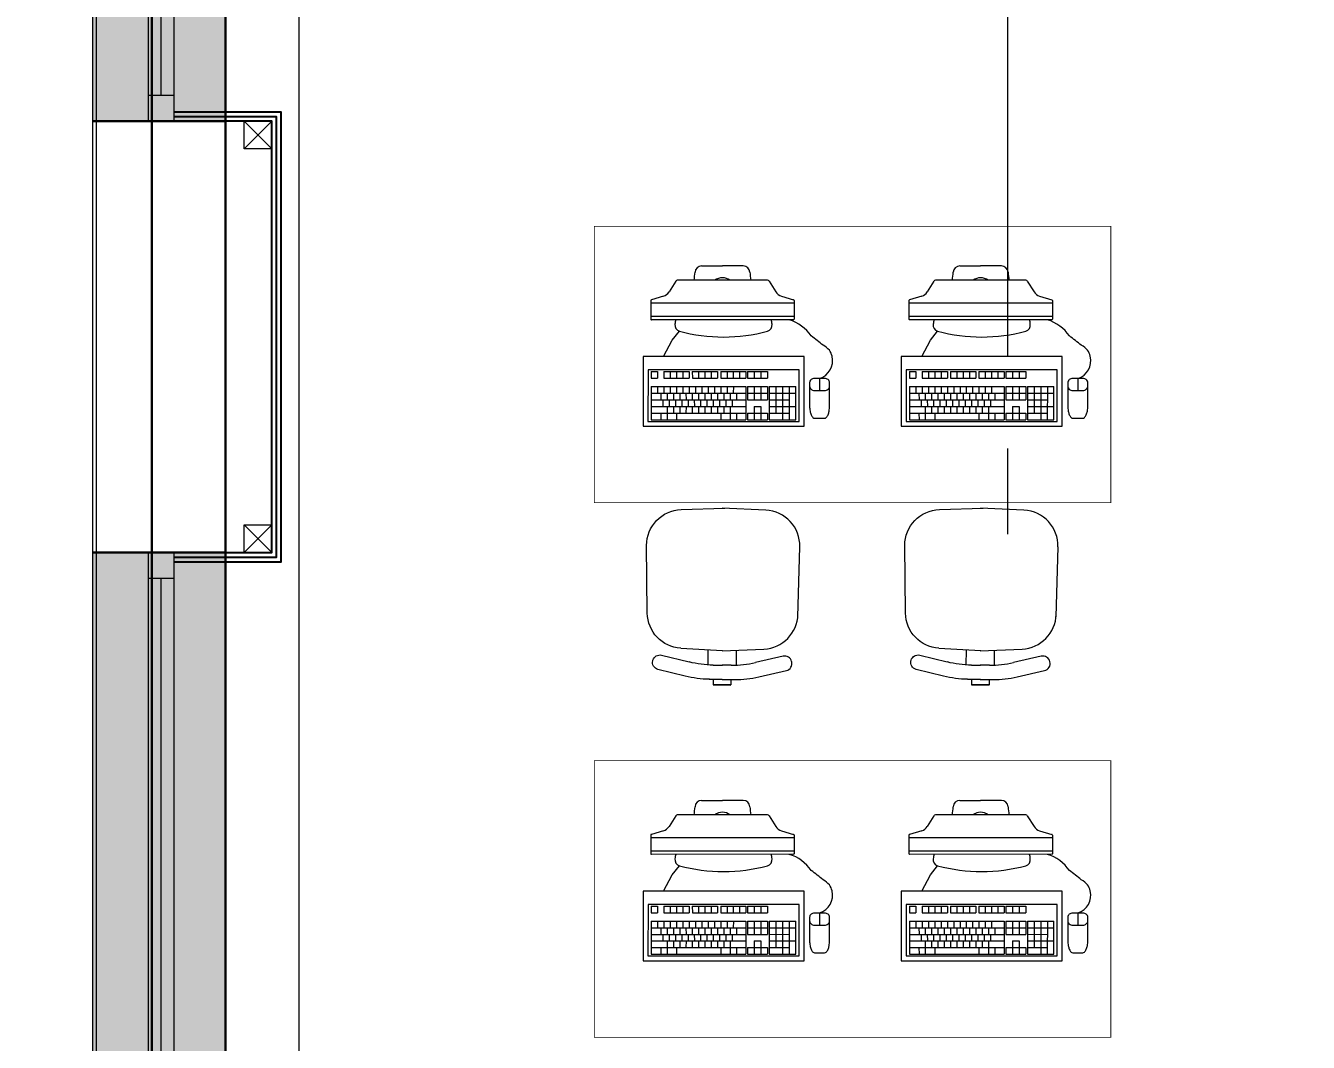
# Model space of a CAD drawing. Header units: millimetres. Extents: x -13407 to 8937287, y -2611 to 109271.
# Drawn here: x 5908 to 9385, y 22047 to 24804 of the extents above; entities that cross this region are included whole.
import ezdxf
from ezdxf import colors
from ezdxf.entities.mleader import LeaderData, LeaderLine
from ezdxf.math import Vec2, Vec3

# ---------------------------------------------------------------- set-up
doc = ezdxf.new("R2010")
doc.units = ezdxf.units.MM
doc.linetypes.add('CENTER', pattern=[2, 1.25, -0.25, 0.25, -0.25])
for name, color, linetype, lineweight in [('_0', 250, 'Continuous', 9), ('_ТХ_мебель передв', 250, 'Continuous', 13), ('_ТХ_обор_комп принт', 30, 'Continuous', 13), ('АР_Навесной фасад', 5, 'Continuous', 5), ('АР_Окна БЛОК', 250, 'Continuous', 13), ('АР_Оси', 193, 'Continuous', 9), ('АР_Отметки', 250, 'Continuous', 15), ('АР_Подоконники', 163, 'Continuous', 9), ('АР_Сущ Несущая стена', 202, 'Continuous', 30)]:
    doc.layers.add(name, color=color, linetype=linetype, lineweight=lineweight)
doc.styles.add('ISOCPEUR', font='isocpeur.ttf', dxfattribs={"width": 0.7})

# ---------------------------------------------------------------- blocks, each defined once
blk = doc.blocks.new('*U62')
at = {"true_color": 0xffffff}
h = blk.add_hatch(color=7, dxfattribs=at)
h.dxf.hatch_style = 1
h.paths.add_polyline_path([(-1600, 140), (0, 140), (0, -220), (-1600, -220)])
at = {"lineweight": 30}
for p, q in [((-1600, 140), (-1600, -220)), ((0, 140), (0, -220))]:
    blk.add_line(p, q, dxfattribs=at)
for p, q in [((-1600, 140), (0, 140)), ((-1600, 140), (-1600, 140)), ((-1600, 140), (-1600, 140)), ((0, 140), (0, 140)), ((0, 140), (0, 140)), ((-1600, 0), (0, 0)), ((-1530, 0), (-1530, -70)), ((-70, 0), (-70, -70)), ((-1530, -35), (-70, -35)), ((-1600, -70), (0, -70)), ((0, -220), (-1600, -220))]:
    blk.add_line(p, q)
blk = doc.blocks.new('_DotSmall')
at = {"color": 0, "linetype": 'ByBlock', "const_width": 0.5}
blk.add_lwpolyline([(-0.0625, 0, 1), (0.0625, 0, 1)], format="xyb", close=True, dxfattribs=at)
blk = doc.blocks.new('A$Ce02d65bd')
at = {"ltscale": 100}
for points in [[(0, 0), (0, 75), (75, 75), (75, 0), (0, 0)], [(0, 0), (75, 75)], [(0, 75), (75, 0)]]:
    blk.add_lwpolyline(points, dxfattribs=at)
blk = doc.blocks.new('стуо без подлокот')
at = {"extrusion": (-5.44802e-05, 0.000471638, 1)}
for p, q in [((-8602.9, 20770, -0.1), (-8601.7, 20769.7, -0.1)), ((-8473.8, 20784.8, -0.1), (-8288.3, 20786.7, -0.1)), ((-8645, 20681.8, -0.1), (-8626.7, 20755.9, -0.1)), ((-8587.9, 20746.3, -0.1), (-8606.4, 20671.5, 0)), ((-8576.6, 20580.7, 0), (-8569.4, 20694.1, -0.1)), ((-8192.9, 20692.7, 0), (-8189.5, 20574.6, 0)), ((-8614.4, 20620.1, 0), (-8574.1, 20619.4, 0)), ((-8668.2, 20606.4, 0), (-8668.9, 20558, 0)), ((-8668.6, 20558, 0), (-8668.5, 20606.4, 0)), ((-8653.6, 20606.2, 0), (-8668.2, 20606.4, 0)), ((-8654, 20582, 0), (-8653.5, 20616.7, 0)), ((-8654, 20582, 0), (-8653.6, 20606.2, 0)), ((-8614.9, 20606.4, 0), (-8615.3, 20581.4, 0)), ((-8654, 20558, 0), (-8668.6, 20558, 0)), ((-8654, 20582.2, 0), (-8654.1, 20547.5, 0)), ((-8654, 20582.2, 0), (-8654, 20558, 0)), ((-8615.3, 20557.2, 0), (-8615.3, 20582.2, 0)), ((-8576.6, 20582.1), (-8571.3, 20468.7, 0.1)), ((-8194.8, 20463.8, 0.1), (-8189.4, 20581.9, 0)), ((-8615, 20543.4, 0), (-8574.8, 20543.4, 0)), ((-8646.7, 20482.2, 0), (-8629.5, 20407.8, 0.1)), ((-8590.7, 20416.8, 0.1), (-8607.9, 20491.9, 0)), ((-8606, 20393.3, 0.1), (-8604.8, 20393.6, 0.1)), ((-8483.6, 20376.8, 0.1), (-8294.1, 20371.3, 0.1))]:
    blk.add_line(p, q, dxfattribs=at)
at = {"extrusion": (5.44802e-05, -0.000471638, -1)}
for centre, major_axis, start_param, end_param in [((-8607.9, 20751.3, -0.1), (12.7, 14.6, 0), 4.240369, 5.829345), ((-8606.7, 20751, -0.1), (12.7, 14.6, 0), -0.45384, 1.098777), ((-8472.8, 20688, 0), (63.4, 73.1, 0), 4.061153, 5.558057), ((-8289.7, 20689.9, 0), (63.4, 73.1, 0), -0.725128, 0.826554), ((-8363.1, 20612, 0), (-219.3, 190.3, -0.1), 5.584367, 5.811166), ((-8324.6, 20601.7, 0), (190.3, 219.3, -0.1), 4.01357, 4.240369)]:
    blk.add_ellipse(centre, major_axis=major_axis, ratio=1, start_param=start_param, end_param=end_param, dxfattribs=at)
at = {"extrusion": (-5.44802e-05, 0.000471638, 1)}
for centre, major_axis, start_param, end_param in [((-8324.9, 20557, 0), (186.7, -222.5, 0.1), 4.01357, 4.240369), ((-8363.7, 20547.3, 0), (-222.5, -186.7, 0.1), 5.584367, 5.811166), ((-8474.6, 20473.2, 0.1), (62.2, -74.2, 0), 4.061153, 5.558057), ((-8291.5, 20468.3, 0.1), (62.2, -74.2, 0), -0.725128, 0.826554), ((-8609.5, 20412.4, 0.1), (12.4, -14.8, 0), -0.45384, 1.098777), ((-8610.7, 20412.1, 0.1), (12.4, -14.8, 0), 4.240369, 5.829345)]:
    blk.add_ellipse(centre, major_axis=major_axis, ratio=1, start_param=start_param, end_param=end_param, dxfattribs=at)
blk = doc.blocks.new('ПК-2')
at = {"extrusion": (6.19742e-05, -0.000470712, 1)}
for p, q in [((7035967.1, 1186827.6, 95), (7035877.1, 1186827.5, 95.1)), ((7035877.1, 1186827.5, 95.1), (7035877.6, 1186571, 94.9)), ((7035895.1, 1186827.5, 95.1), (7035895.6, 1186571, 94.9)), ((7035913.1, 1186827.5, 95.1), (7035913.6, 1186571, 94.9)), ((7035931.1, 1186827.6, 95.1), (7035931.6, 1186571.1, 94.9)), ((7035949.1, 1186827.6, 95.1), (7035949.6, 1186571.1, 94.9)), ((7035967.1, 1186827.6, 95), (7035967.6, 1186571.1, 94.9)), ((7036007.6, 1186827.7, 95), (7035989.6, 1186827.7, 95)), ((7036148.9, 1186442.6, 94.9), (7036148.1, 1186827.8, 95)), ((7036200.3, 1186829.7, 95), (7036149.9, 1186829.6, 95)), ((7036157.9, 1186440.8, 94.9), (7036157.1, 1186829.6, 95)), ((7036193.9, 1186440.9, 94.9), (7036193.1, 1186829.7, 95)), ((7036212.2, 1186795.1, 95), (7036202.1, 1186827.9, 95)), ((7036253.1, 1186761.9, 95), (7036223.8, 1186780.1, 95)), ((7036255.8, 1186512.8, 94.9), (7036255.4, 1186758, 95)), ((7036294.4, 1186691.8, 95), (7036294.6, 1186635.5, 94.9)), ((7036294.7, 1186579.1, 94.9), (7036294.6, 1186635.5, 94.9)), ((7035877.6, 1186566.5, 94.9), (7035877.7, 1186512.5, 94.9)), ((7035895.6, 1186566.5, 94.9), (7035895.7, 1186512.5, 94.9)), ((7035913.7, 1186548.5, 94.9), (7035913.7, 1186530.5, 94.9)), ((7035931.6, 1186566.6, 94.9), (7035931.7, 1186512.6, 94.9)), ((7035949.6, 1186566.6, 94.9), (7035949.7, 1186512.6, 94.9)), ((7035967.6, 1186566.6, 94.9), (7035967.7, 1186512.6, 94.9)), ((7035877.7, 1186508, 94.9), (7035877.9, 1186436, 94.9)), ((7035895.7, 1186508, 94.9), (7035895.9, 1186454, 94.9)), ((7035913.7, 1186508, 94.9), (7035913.9, 1186436, 94.9)), ((7035931.7, 1186508.1, 94.9), (7035931.9, 1186454.1, 94.9)), ((7035949.7, 1186508.1, 94.9), (7035949.9, 1186436.1, 94.9)), ((7035967.7, 1186508.1, 94.9), (7035967.9, 1186436.1, 94.9)), ((7036253.6, 1186508.9, 94.9), (7036224.3, 1186490.6, 94.9)), ((7036212.8, 1186475.5, 94.9), (7036202.9, 1186442.7, 94.9)), ((7036201.1, 1186440.9, 94.9), (7036150.7, 1186440.8, 94.9)), ((7035877.9, 1186436, 94.9), (7035967.9, 1186436.1, 94.9))]:
    blk.add_line(p, q, dxfattribs=at)
at = {"extrusion": (6.19742e-05, -0.000470712, 1), "elevation": -27.6}
for points in [[(7035859.1, 1186850), (7035859.9, 1186413.5), (7036048.9, 1186413.9), (7036048.1, 1186850.4)], [(7035872.6, 1186836.6), (7035873.4, 1186427.1), (7036012.9, 1186427.3), (7036012.1, 1186836.8)]]:
    blk.add_lwpolyline(points, close=True, dxfattribs=at)
for points in [[(7035989.6, 1186827.8), (7035989.7, 1186810.7)], [(7036007.6, 1186827.8), (7036007.7, 1186810.7)], [(7035895.2, 1186802), (7035877.2, 1186801.9)], [(7035931.2, 1186796.6), (7035913.2, 1186796.5)], [(7035949.2, 1186802.1), (7035931.2, 1186802)], [(7035967.2, 1186810.6), (7035949.2, 1186810.6)], [(7035967.2, 1186793.5), (7035949.2, 1186793.5)], [(7036007.7, 1186810.7), (7035989.7, 1186810.7)], [(7035989.7, 1186793.6), (7035989.8, 1186725.2)], [(7036007.7, 1186793.6), (7035989.7, 1186793.6)], [(7036007.7, 1186793.6), (7036007.8, 1186725.2)], [(7036048.2, 1186794.9), (7036092.7, 1186771.5), (7036117.2, 1186751.9)], [(7035895.2, 1186784.9), (7035877.2, 1186784.8)], [(7035895.3, 1186759.2), (7035877.3, 1186759.2)], [(7035913.2, 1186784.9), (7035895.2, 1186784.9)], [(7035913.2, 1186767.8), (7035895.2, 1186767.8)], [(7035931.2, 1186779.5), (7035913.2, 1186779.4)], [(7035931.2, 1186762.4), (7035913.2, 1186762.3)], [(7035949.2, 1186785), (7035931.2, 1186784.9)], [(7035949.2, 1186767.9), (7035931.2, 1186767.8)], [(7035967.2, 1186776.4), (7035949.2, 1186776.4)], [(7035967.3, 1186759.3), (7035949.3, 1186759.3)], [(7036007.7, 1186776.5), (7035989.7, 1186776.5)], [(7036007.8, 1186759.4), (7035989.8, 1186759.4)], [(7035913.3, 1186750.7), (7035895.3, 1186750.7)], [(7035913.3, 1186733.6), (7035895.3, 1186733.6)], [(7035913.3, 1186716.5), (7035895.3, 1186716.5)], [(7035931.3, 1186745.3), (7035913.3, 1186745.2)], [(7035931.3, 1186728.2), (7035913.3, 1186728.1)], [(7035949.3, 1186750.8), (7035931.3, 1186750.7)], [(7035949.3, 1186733.7), (7035931.3, 1186733.6)], [(7035949.3, 1186716.6), (7035931.3, 1186716.5)], [(7035967.3, 1186742.2), (7035949.3, 1186742.2)], [(7035967.3, 1186725.1), (7035949.3, 1186725.1)], [(7036007.8, 1186742.3), (7035989.8, 1186742.3)], [(7036007.8, 1186725.2), (7035989.8, 1186725.2)], [(7035989.8, 1186716.6), (7035990, 1186648.2)], [(7036007.8, 1186716.7), (7035989.8, 1186716.6)], [(7036007.8, 1186716.7), (7036008, 1186648.3)], [(7035913.4, 1186699.4), (7035895.4, 1186699.4)], [(7035913.4, 1186682.3), (7035895.4, 1186682.3)], [(7035931.3, 1186711.1), (7035913.3, 1186711)], [(7035931.4, 1186694), (7035913.4, 1186693.9)], [(7035949.4, 1186699.5), (7035931.4, 1186699.4)], [(7035949.4, 1186682.4), (7035931.4, 1186682.3)], [(7035967.3, 1186708), (7035949.3, 1186708)], [(7035967.4, 1186690.9), (7035949.4, 1186690.9)], [(7036007.9, 1186699.6), (7035989.9, 1186699.5)], [(7036007.9, 1186682.5), (7035989.9, 1186682.4)], [(7035913.4, 1186665.2), (7035895.4, 1186665.2)], [(7035913.5, 1186648.1), (7035895.5, 1186648.1)], [(7035931.4, 1186676.9), (7035913.4, 1186676.8)], [(7035931.4, 1186659.8), (7035913.4, 1186659.7)], [(7035949.4, 1186665.3), (7035931.4, 1186665.2)], [(7035949.5, 1186648.2), (7035931.5, 1186648.1)], [(7035967.4, 1186673.8), (7035949.4, 1186673.8)], [(7035967.4, 1186656.7), (7035949.4, 1186656.7)], [(7036007.9, 1186665.4), (7035989.9, 1186665.3)], [(7036008, 1186648.3), (7035990, 1186648.2)], [(7035895.5, 1186639.5), (7035877.5, 1186639.5)], [(7035895.5, 1186613.9), (7035877.5, 1186613.8)], [(7035913.5, 1186631), (7035895.5, 1186631)], [(7035913.5, 1186613.9), (7035895.5, 1186613.9)], [(7035931.5, 1186642.7), (7035913.5, 1186642.6)], [(7035931.5, 1186625.6), (7035913.5, 1186625.5)], [(7035949.5, 1186631.1), (7035931.5, 1186631)], [(7035949.5, 1186614), (7035931.5, 1186613.9)], [(7035967.5, 1186639.6), (7035949.5, 1186639.6)], [(7035967.5, 1186622.5), (7035949.5, 1186622.5)], [(7035990, 1186639.7), (7035990.1, 1186571.3)], [(7036008, 1186639.7), (7035990, 1186639.7)], [(7036008, 1186622.6), (7035990, 1186622.6)], [(7036008, 1186639.7), (7036008.1, 1186571.3)], [(7035895.6, 1186596.8), (7035877.6, 1186596.7)], [(7035931.5, 1186608.5), (7035913.5, 1186608.4)], [(7035949.6, 1186596.9), (7035931.6, 1186596.8)], [(7035967.5, 1186605.4), (7035949.5, 1186605.4)], [(7036008, 1186605.5), (7035990, 1186605.5)], [(7036008.1, 1186588.4), (7035990.1, 1186588.4)], [(7035967.6, 1186571.2), (7035877.6, 1186571.1)], [(7035895.6, 1186566.6), (7035877.6, 1186566.6)], [(7035913.7, 1186548.6), (7035877.7, 1186548.6)], [(7035967.6, 1186566.7), (7035931.6, 1186566.7)], [(7035967.7, 1186548.7), (7035931.7, 1186548.7)], [(7036008.1, 1186571.3), (7035990.1, 1186571.3)], [(7035990.1, 1186566.8), (7035990.2, 1186512.8)], [(7036008.1, 1186566.8), (7035990.1, 1186566.8)], [(7036008.2, 1186548.8), (7035990.2, 1186548.8)], [(7036008.1, 1186566.8), (7036008.2, 1186512.8)], [(7035913.7, 1186530.6), (7035877.7, 1186530.6)], [(7035895.7, 1186512.6), (7035877.7, 1186512.6)], [(7035967.7, 1186508.2), (7035877.7, 1186508.1)], [(7035967.7, 1186530.7), (7035931.7, 1186530.7)], [(7035967.7, 1186512.7), (7035931.7, 1186512.7)], [(7036008.2, 1186530.8), (7035990.2, 1186530.8)], [(7036008.2, 1186512.8), (7035990.2, 1186512.8)], [(7036008.2, 1186512.8), (7035990.2, 1186512.8)], [(7035967.8, 1186490.2), (7035895.8, 1186490.1)], [(7035967.8, 1186472.2), (7035877.8, 1186472.1)], [(7035967.8, 1186454.2), (7035877.8, 1186454.1)], [(7035989.9, 1186371.7), (7035957, 1186371.6)]]:
    blk.add_lwpolyline(points, dxfattribs=at)
for points in [[(7035989.9, 1186371.7, 0.397637), (7036050, 1186337.9, 0.110351), (7036066.5, 1186345.2, 0.08312), (7036079.9, 1186362.3, 0.014729), (7036105, 1186394.7, 0.170175), (7036148.8, 1186454, -0.037673)], [(7035968.4, 1186398.6, 0.114539), (7035964.1, 1186397.6, 0.103755), (7035960.3, 1186394.6, 0.091433), (7035957.9, 1186390.4, 0.084292), (7035957, 1186385.1), (7035957.1, 1186358.1, 0.084292), (7035958, 1186352.8, 0.091433), (7035960.4, 1186348.6, 0.103755), (7035964.2, 1186345.6, 0.114539), (7035968.5, 1186344.6, 0.114539)]]:
    blk.add_lwpolyline(points, format="xyb", dxfattribs=at)
blk.add_lwpolyline([(7035881.8, 1186384.9), (7035881.9, 1186357.9, 0.19919), (7035883.7, 1186353.6, 0.098412), (7035891.5, 1186348.4, 0.055653), (7035901.3, 1186345.6, 0.042416), (7035914.6, 1186344.5), (7035978.5, 1186344.6, 0.114539), (7035982.8, 1186345.6, 0.103755), (7035986.6, 1186348.6, 0.091433), (7035989, 1186352.9, 0.084292), (7035989.9, 1186358.2), (7035989.8, 1186385.2, 0.084292), (7035988.9, 1186390.4, 0.091433), (7035986.5, 1186394.7, 0.103755), (7035982.7, 1186397.7, 0.114539), (7035978.4, 1186398.6), (7035914.5, 1186398.5, 0.042416), (7035901.2, 1186397.4, 0.055653), (7035891.4, 1186394.5, 0.098412), (7035883.6, 1186389.3, 0.19919)], format="xyb", close=True, dxfattribs=at)
at = {"extrusion": (6.19742e-05, -0.000470712, 1)}
for centre, radius, start, end in [((7036149.9, 1186827.9, -27.6), 1.8, 90.1091, 180.1091), ((7036200.3, 1186828, -27.6), 1.8, 0.1091, 90.1091), ((7036238, 1186803.1, -27.6), 27, 197.1145, 238.1415), ((7036579.1, 1186631.2, -27.6), 477.4, 165.3648, 179.8791), ((7036134.2, 1186746.1, -27.6), 18, 82.9331, 161.3058), ((7036116.2, 1186600.9, -27.6), 164.3, 78.7654, 82.9331), ((7036250.8, 1186758.1, -27.6), 4.5, 0.1091, 59.6301), ((7036293.3, 1186965.7, -27.6), 256.3, 261.5096, 266.4787), ((7036276.4, 1186691.9, -27.6), 18, 0.1091, 86.4787), ((7036228.8, 1186635.5, -27.6), 33.8, 322.7271, 37.4911), ((7036579.1, 1186635.1, -27.6), 477.4, 180.3391, 194.8534), ((7036276.6, 1186579.2, -27.6), 18, 273.7395, 0.1091), ((7036294.5, 1186305.4, -27.6), 256.3, 93.7395, 98.7086), ((7036134.7, 1186518.5, -27.6), 18, 198.9124, 277.2851), ((7036251.3, 1186512.9, -27.6), 4.5, 300.5881, 0.1091), ((7036116.1, 1186663.6, -27.6), 164.3, 277.2851, 281.4528), ((7036238.7, 1186467.8, -27.6), 27, 122.0766, 163.1037), ((7036150.6, 1186442.7, -27.6), 1.8, 180.1091, 270.1091), ((7036201, 1186442.8, -27.6), 1.8, 270.1091, 0.1091)]:
    blk.add_arc(centre, radius, start, end, dxfattribs=at)
blk = doc.blocks.new('У195')
at = {"layer": '_ТХ_мебель передв', "const_width": 2}
blk.add_lwpolyline([(168258.6, 78382.2), (169008.6, 78382.2), (169008.6, 76982.2), (168258.6, 76982.2)], close=True, dxfattribs=at)

msp = doc.modelspace()

# ---------------------------------------------------------------- linework, layer by layer
for points in [[(6310, 23350), (6600.7, 23350), (6600.7, 24570), (6310, 24570)], [(6310, 23350), (6600.7, 23350), (6600.7, 24570), (6310, 24570)], [(6310, 23362.5), (6588.2, 23362.5), (6588.2, 24557.5), (6310, 24557.5)], [(6310, 23362.5), (6588.2, 23362.5), (6588.2, 24557.5), (6310, 24557.5)], [(6264.4, 23375), (6575.7, 23375), (6575.7, 24545), (6197.9, 24545)], [(6310, 23375), (6575.7, 23375), (6575.7, 24545), (6310, 24545)]]:
    msp.add_lwpolyline(points)
at = {"layer": 'АР_Навесной фасад', "ltscale": 100}
for p, q in [((6090, 9770), (6090, 27640)), ((6100, 9760), (6100, 27630))]:
    msp.add_line(p, q, dxfattribs=at)
at = {"layer": 'АР_Оси', "linetype": 'CENTER', "ltscale": 1000}
for p, q in [((8569.9, 79157.5), (8569.9, 23425.1)), ((6250, -1811.3), (6250, 32072.7))]:
    msp.add_line(p, q, dxfattribs=at)
at = {"layer": 'АР_Подоконники', "ltscale": 100}
msp.add_line((6650, 18055), (6650, 26760.4), dxfattribs=at)
at = {"layer": 'АР_Сущ Несущая стена', "ltscale": 100}
for p, q in [((6250, 9610), (6250, 27480)), ((6450, 9610), (6450, 27280))]:
    msp.add_line(p, q, dxfattribs=at)

# ---------------------------------------------------------------- block references
at = {"layer": '_0', "color": 1, "lineweight": -3, "ltscale": 500, "rotation": 90}
for p in [(6575.7, 24470), (6575.7, 24470), (6575.7, 23375), (6575.7, 23375)]:
    msp.add_blockref('A$Ce02d65bd', p, dxfattribs=at)
at = {"layer": '_ТХ_мебель передв', "rotation": 90}
for name, p in [('У195', (85832.2, -144748.2)), ('стуо без подлокот', (28378.2, 31684.8, 0)), ('стуо без подлокот', (29078.2, 31684.8, 0)), ('У195', (85832.2, -146198.2))]:
    msp.add_blockref(name, p, dxfattribs=at)
at = {"layer": '_ТХ_обор_комп принт', "rotation": 89.89091805478239}
for p in [(1181034.4, -7014388.3, -95), (1181734.4, -7014388.3, -95), (1181034.4, -7015838.3, -95), (1181734.4, -7015838.3, -95)]:
    msp.add_blockref('ПК-2', p, dxfattribs=at)
at = {"layer": 'АР_Окна БЛОК', "rotation": 270}
for p in [(6310, 24545), (6310, 21775)]:
    msp.add_blockref('*U62', p, dxfattribs=at)

# ---------------------------------------------------------------- leaders
at = {"layer": 'АР_Отметки'}
ml = msp.add_multileader_mtext('Standard', dxfattribs=at)
ml.set_content('Л.4', color=256, style='ISOCPEUR')
ml.set_leader_properties(color=256, linetype='Continuous', lineweight=-1)
ml.set_arrow_properties(name='DOTSMALL')
ml.build(insert=Vec2(0, 0))
ml.multileader.update_dxf_attribs({"has_text_frame": 1, "text_left_attachment_type": 4, "text_right_attachment_type": 4, "dogleg_length": 100, "arrow_head_size": 180})
ctx = ml.context
ctx.base_point, ctx.char_height, ctx.arrow_head_size, ctx.landing_gap_size, ctx.plane_origin = Vec3(24839.8, 74395.9), 250, 180, 50, Vec3(52223.5, 62772.8)
ctx.left_attachment, ctx.right_attachment = 4, 4
notes = []
notes.append((ctx, [(0, (0, 0, 0), (0, 0), (1, 0), 1, [])]))
ctx.mtext.insert, ctx.mtext.width, ctx.mtext.line_spacing_style, ctx.mtext.flow_direction = Vec3(24889.8, 74729.2), 852.697, 2, 5
ml = msp.add_multileader_mtext('Standard', dxfattribs=at)
ml.set_content('+11,550', color=256, style='ISOCPEUR')
ml.set_leader_properties(color=256, linetype='Continuous', lineweight=-1)
ml.set_arrow_properties(name='DOTSMALL')
ml.build(insert=Vec2(0, 0))
ml.multileader.update_dxf_attribs({"has_text_frame": 1, "text_left_attachment_type": 4, "text_right_attachment_type": 4, "dogleg_length": 100, "arrow_head_size": 180})
ctx = ml.context
ctx.base_point, ctx.char_height, ctx.arrow_head_size, ctx.landing_gap_size, ctx.plane_origin = Vec3(24235.3, 73745.5), 250, 180, 50, Vec3(22074.1, 73154.3)
ctx.left_attachment, ctx.right_attachment = 4, 4
notes.append((ctx, [(0, (0, 0, 0), (0, 0), (1, 0), 1, [])]))
ctx.mtext.insert, ctx.mtext.width, ctx.mtext.line_spacing_style, ctx.mtext.flow_direction = Vec3(24285.3, 74078.8), 852.697, 2, 5
ml = msp.add_multileader_mtext('Standard', dxfattribs=at)
ml.set_content('+11,550', color=256, style='ISOCPEUR')
ml.set_leader_properties(color=256, linetype='Continuous', lineweight=-1)
ml.set_arrow_properties(name='DOTSMALL')
ml.build(insert=Vec2(0, 0))
ml.multileader.update_dxf_attribs({"has_text_frame": 1, "text_left_attachment_type": 4, "text_right_attachment_type": 4, "dogleg_length": 100, "arrow_head_size": 180})
ctx = ml.context
ctx.base_point, ctx.char_height, ctx.arrow_head_size, ctx.landing_gap_size, ctx.plane_origin = Vec3(24235.3, 73745.5), 250, 180, 50, Vec3(22074.1, 73154.3)
ctx.left_attachment, ctx.right_attachment = 4, 4
notes.append((ctx, [(0, (0, 0, 0), (0, 0), (1, 0), 1, [])]))
ctx.mtext.insert, ctx.mtext.width, ctx.mtext.line_spacing_style, ctx.mtext.flow_direction = Vec3(24285.3, 74078.8), 852.697, 2, 5
ml = msp.add_multileader_mtext('Standard', dxfattribs=at)
ml.set_content('+13,200', color=256, style='ISOCPEUR')
ml.set_leader_properties(color=256, linetype='Continuous', lineweight=-1)
ml.set_arrow_properties(name='DOTSMALL')
ml.build(insert=Vec2(0, 0))
ml.multileader.update_dxf_attribs({"has_text_frame": 1, "text_left_attachment_type": 4, "text_right_attachment_type": 4, "dogleg_length": 100, "arrow_head_size": 180})
ctx = ml.context
ctx.base_point, ctx.char_height, ctx.arrow_head_size, ctx.landing_gap_size, ctx.plane_origin = Vec3(29391.1, 73679.1), 250, 180, 50, Vec3(27074.1, 73899.3)
ctx.left_attachment, ctx.right_attachment = 4, 4
notes.append((ctx, [(0, (0, 0, 0), (0, 0), (1, 0), 1, [])]))
ctx.mtext.insert, ctx.mtext.width, ctx.mtext.line_spacing_style, ctx.mtext.flow_direction = Vec3(29441.1, 74012.4), 852.697, 2, 5
ml = msp.add_multileader_mtext('Standard', dxfattribs=at)
ml.set_content('+13,340', color=256, style='ISOCPEUR')
ml.set_leader_properties(color=256, linetype='Continuous', lineweight=-1)
ml.set_arrow_properties(name='DOTSMALL')
ml.build(insert=Vec2(0, 0))
ml.multileader.update_dxf_attribs({"has_text_frame": 1, "text_left_attachment_type": 4, "text_right_attachment_type": 4, "dogleg_length": 100, "arrow_head_size": 180})
ctx = ml.context
ctx.base_point, ctx.char_height, ctx.arrow_head_size, ctx.landing_gap_size, ctx.plane_origin = Vec3(29275.3, 72087.3), 250, 180, 50, Vec3(27756.5, 72382.1)
ctx.left_attachment, ctx.right_attachment = 4, 4
notes.append((ctx, [(0, (0, 0, 0), (0, 0), (1, 0), 1, [])]))
ctx.mtext.insert, ctx.mtext.width, ctx.mtext.line_spacing_style, ctx.mtext.flow_direction = Vec3(29325.3, 72420.6), 852.697, 2, 5
ml = msp.add_multileader_mtext('Standard', dxfattribs=at)
ml.set_content('+13,340', color=256, style='ISOCPEUR')
ml.set_leader_properties(color=256, linetype='Continuous', lineweight=-1)
ml.set_arrow_properties(name='DOTSMALL')
ml.build(insert=Vec2(0, 0))
ml.multileader.update_dxf_attribs({"has_text_frame": 1, "text_left_attachment_type": 4, "text_right_attachment_type": 4, "dogleg_length": 100, "arrow_head_size": 180})
ctx = ml.context
ctx.base_point, ctx.char_height, ctx.arrow_head_size, ctx.landing_gap_size, ctx.plane_origin = Vec3(18635, 42258.3), 250, 180, 50, Vec3(18553.6, 40547.6)
ctx.left_attachment, ctx.right_attachment = 4, 4
notes.append((ctx, [(0, (0, 0, 0), (0, 0), (1, 0), 1, [])]))
ctx.mtext.insert, ctx.mtext.width, ctx.mtext.defined_height, ctx.mtext.line_spacing_style, ctx.mtext.flow_direction = Vec3(18685, 42591.6), 696.035, 776.5, 2, 5
ml = msp.add_multileader_mtext('Standard', dxfattribs=at)
ml.set_content('+9,800', color=256, style='ISOCPEUR')
ml.set_leader_properties(color=256, linetype='Continuous', lineweight=-1)
ml.set_arrow_properties(name='DOTSMALL')
ml.build(insert=Vec2(0, 0))
ml.multileader.update_dxf_attribs({"has_text_frame": 1, "text_left_attachment_type": 4, "text_right_attachment_type": 4, "dogleg_length": 100, "arrow_head_size": 180})
ctx = ml.context
ctx.base_point, ctx.char_height, ctx.arrow_head_size, ctx.landing_gap_size, ctx.plane_origin = Vec3(54552.7, 26703.1), 250, 180, 50, Vec3(54303.4, 26042.3)
ctx.left_attachment, ctx.right_attachment = 4, 4
notes.append((ctx, [(0, (0, 0, 0), (0, 0), (1, 0), 1, [])]))
ctx.mtext.insert, ctx.mtext.width, ctx.mtext.line_spacing_style, ctx.mtext.flow_direction = Vec3(54602.7, 27036.4), 852.697, 2, 5
ml = msp.add_multileader_mtext('Standard', dxfattribs=at)
ml.set_content('+9,800', color=256, style='ISOCPEUR')
ml.set_leader_properties(color=256, linetype='Continuous', lineweight=-1)
ml.set_arrow_properties(name='DOTSMALL')
ml.build(insert=Vec2(0, 0))
ml.multileader.update_dxf_attribs({"has_text_frame": 1, "text_left_attachment_type": 4, "text_right_attachment_type": 4, "dogleg_length": 100, "arrow_head_size": 180})
ctx = ml.context
ctx.base_point, ctx.char_height, ctx.arrow_head_size, ctx.landing_gap_size, ctx.plane_origin = Vec3(54552.7, 26703.1), 250, 180, 50, Vec3(54303.4, 26042.3)
ctx.left_attachment, ctx.right_attachment = 4, 4
notes.append((ctx, [(0, (0, 0, 0), (0, 0), (1, 0), 1, [])]))
ctx.mtext.insert, ctx.mtext.width, ctx.mtext.line_spacing_style, ctx.mtext.flow_direction = Vec3(54602.7, 27036.4), 852.697, 2, 5
ml = msp.add_multileader_mtext('Standard', dxfattribs=at)
ml.set_content('+9,800', color=256, style='ISOCPEUR')
ml.set_leader_properties(color=256, linetype='Continuous', lineweight=-1)
ml.set_arrow_properties(name='DOTSMALL')
ml.build(insert=Vec2(0, 0))
ml.multileader.update_dxf_attribs({"has_text_frame": 1, "text_left_attachment_type": 4, "text_right_attachment_type": 4, "dogleg_length": 100, "arrow_head_size": 180})
ctx = ml.context
ctx.base_point, ctx.char_height, ctx.arrow_head_size, ctx.landing_gap_size, ctx.plane_origin = Vec3(15045.8, 26425.6), 250, 180, 50, Vec3(12884.6, 25834.3)
ctx.left_attachment, ctx.right_attachment = 4, 4
notes.append((ctx, [(0, (0, 0, 0), (0, 0), (1, 0), 1, [])]))
ctx.mtext.insert, ctx.mtext.width, ctx.mtext.line_spacing_style, ctx.mtext.flow_direction = Vec3(15095.8, 26758.9), 852.697, 2, 5
ml = msp.add_multileader_mtext('Standard', dxfattribs=at)
ml.set_content('+9,800', color=256, style='ISOCPEUR')
ml.set_leader_properties(color=256, linetype='Continuous', lineweight=-1)
ml.set_arrow_properties(name='DOTSMALL')
ml.build(insert=Vec2(0, 0))
ml.multileader.update_dxf_attribs({"has_text_frame": 1, "text_left_attachment_type": 4, "text_right_attachment_type": 4, "dogleg_length": 100, "arrow_head_size": 180})
ctx = ml.context
ctx.base_point, ctx.char_height, ctx.arrow_head_size, ctx.landing_gap_size, ctx.plane_origin = Vec3(15045.8, 26425.6), 250, 180, 50, Vec3(12884.6, 25834.3)
ctx.left_attachment, ctx.right_attachment = 4, 4
notes.append((ctx, [(0, (0, 0, 0), (0, 0), (1, 0), 1, [])]))
ctx.mtext.insert, ctx.mtext.width, ctx.mtext.line_spacing_style, ctx.mtext.flow_direction = Vec3(15095.8, 26758.9), 852.697, 2, 5
ml = msp.add_multileader_mtext('Standard', dxfattribs=at)
ml.set_content('Л.2', color=256, style='ISOCPEUR')
ml.set_leader_properties(color=256, linetype='Continuous', lineweight=-1)
ml.set_arrow_properties(name='DOTSMALL')
ml.build(insert=Vec2(0, 0))
ml.multileader.update_dxf_attribs({"has_text_frame": 1, "text_left_attachment_type": 4, "text_right_attachment_type": 4, "dogleg_length": 100, "arrow_head_size": 180})
ctx = ml.context
ctx.base_point, ctx.char_height, ctx.arrow_head_size, ctx.landing_gap_size, ctx.plane_origin = Vec3(13150.6, 26163.4, 0), 250, 180, 50, Vec3(38910.2, 13377, 0)
ctx.left_attachment, ctx.right_attachment = 4, 4
notes.append((ctx, [(0, (0, 0, 0), (0, 0), (1, 0), 1, [])]))
ctx.mtext.insert, ctx.mtext.width, ctx.mtext.line_spacing_style, ctx.mtext.flow_direction = Vec3(13200.6, 26496.8, 0), 852.697, 2, 5
ml = msp.add_multileader_mtext('Standard', dxfattribs=at)
ml.set_content('Л.1', color=256, style='ISOCPEUR')
ml.set_leader_properties(color=256, linetype='Continuous', lineweight=-1)
ml.set_arrow_properties(name='DOTSMALL')
ml.build(insert=Vec2(0, 0))
ml.multileader.update_dxf_attribs({"has_text_frame": 1, "text_left_attachment_type": 4, "text_right_attachment_type": 4, "dogleg_length": 100, "arrow_head_size": 180})
ctx = ml.context
ctx.base_point, ctx.char_height, ctx.arrow_head_size, ctx.landing_gap_size, ctx.plane_origin = Vec3(51786.8, 25922.7, 0), 250, 180, 50, Vec3(77176.9, 13681.2, 0)
ctx.left_attachment, ctx.right_attachment = 4, 4
notes.append((ctx, [(0, (0, 0, 0), (0, 0), (1, 0), 1, [])]))
ctx.mtext.insert, ctx.mtext.width, ctx.mtext.line_spacing_style, ctx.mtext.flow_direction = Vec3(51836.8, 26256, 0), 852.697, 2, 5
for ctx, leaders in notes:
    for number, flags, end, landing, length, lines in leaders:
        leader = LeaderData()
        leader.index, (leader.has_last_leader_line, leader.has_dogleg_vector, leader.attachment_direction) = number, flags
        leader.last_leader_point, leader.dogleg_vector, leader.dogleg_length = Vec3(end), Vec3(landing), length
        for number, points, colour, breaks in lines:
            line = LeaderLine()
            line.index, line.vertices, line.color, line.breaks = number, Vec3.list(points), colors.encode_raw_color(colour), breaks
            leader.lines.append(line)
        ctx.leaders.append(leader)

doc.saveas('drawing.dxf')
